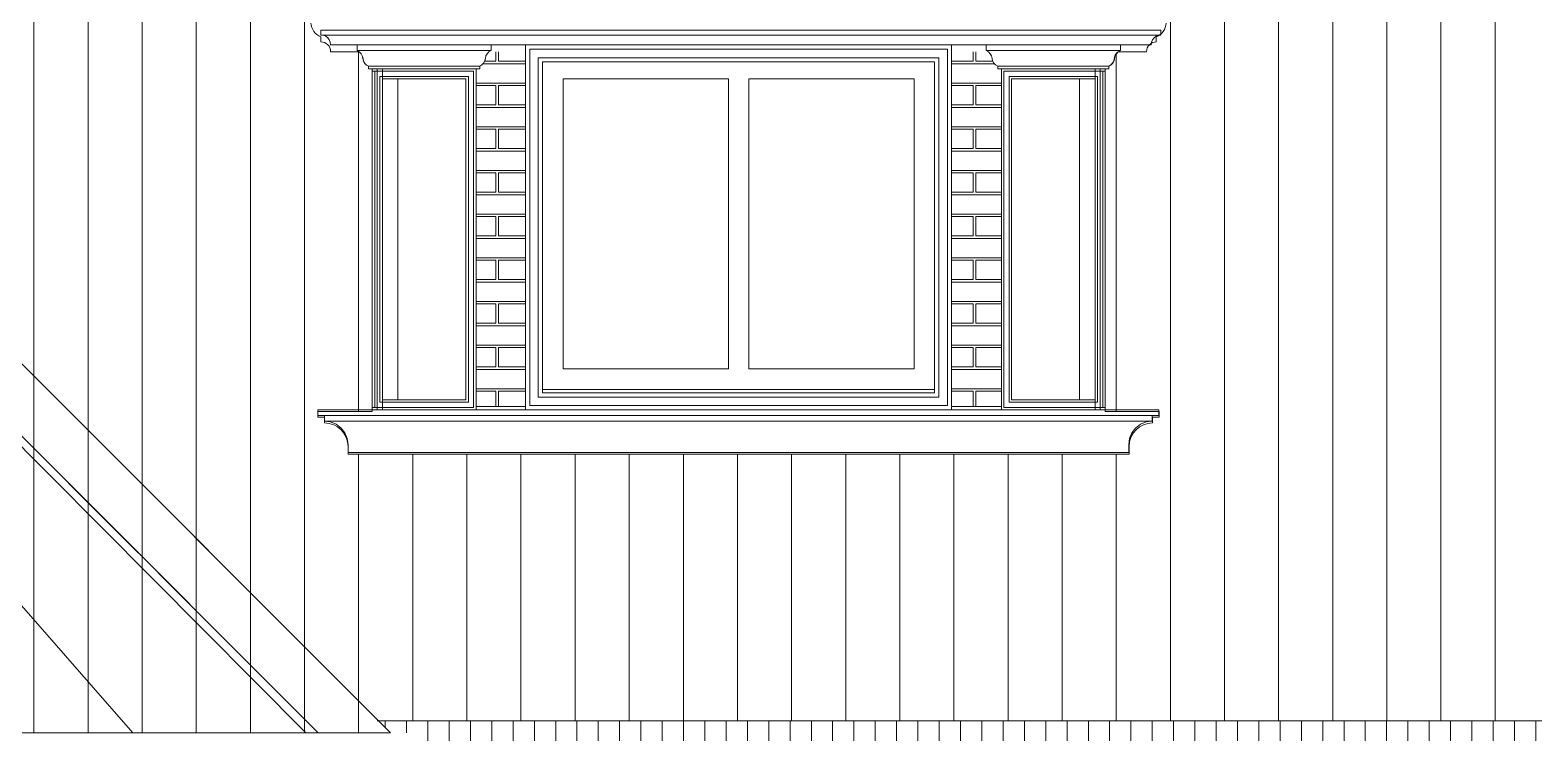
# Model space of a CAD drawing. Header units: millimetres. Extents: x 1177761 to 1329492, y 746793 to 827002.
# Drawn here: x 1196488 to 1200899, y 819448 to 821508 of the extents above; entities that cross this region are included whole.
import ezdxf

# ---------------------------------------------------------------- set-up
doc = ezdxf.new("R2010")
doc.units = ezdxf.units.MM
doc.layers.add('wall', color=5, linetype='Continuous', lineweight=30)

msp = doc.modelspace()

# ---------------------------------------------------------------- hatches: boundary and pattern name
at = {"layer": 'wall', "lineweight": 20, "ltscale": 50}
h = msp.add_hatch(dxfattribs=at)
h.set_pattern_fill('ANSI31', color=250, scale=50, angle=45, style=0)
h.paths.add_polyline_path([(1195319.9, 822898.7), (1196037.4, 822898.7)], flags=16)
h.paths.add_polyline_path([(1200387.7, 819684.5), (1201105.2, 819684.5)], flags=16)
h.paths.add_polyline_path([(1202217, 819684.5), (1202934.6, 819684.5)], flags=16)
h.paths.add_polyline_path([(1200228.6, 820470.7), (1200946.2, 820470.7)], flags=16)
h.paths.add_polyline_path([(1200228.6, 821826.4), (1200946.2, 821826.4)], flags=16)
h.paths.add_polyline_path([(1200228.6, 823277.2), (1200946.2, 823277.2)], flags=16)
edge = h.paths.add_edge_path(flags=16)
edge.add_line((1201253.4, 820356.9), (1201253.4, 820373.4))
edge.add_line((1201253.4, 820373.4), (1201233.6, 820373.4))
edge.add_line((1201233.6, 820373.4), (1201233.6, 820389.8))
edge.add_line((1201233.6, 820389.8), (1201392.8, 820389.8))
edge.add_line((1201392.8, 820389.8), (1201392.8, 821394.8))
edge.add_line((1201392.8, 821394.8), (1201382.1, 821394.8))
edge.add_line((1201382.1, 821394.8), (1201382.1, 821402.5))
edge.add_arc((1201392, 821426.8), 26.2, 191.2156, 247.9014, ccw=False)
edge.add_arc((1201337.5, 821421.5), 28.7, 0.4041, 54.5165)
edge.add_line((1201354.2, 821444.8), (1201271.1, 821444.8))
edge.add_arc((1201242.4, 821444.9), 28.8, 359.8281, 450.0572)
edge.add_line((1201242.3, 821473.7), (1201242.3, 821488.1))
edge.add_arc((1201261, 821532.2), 47.9, 184.0618, 247.0641, ccw=False)
edge.add_arc((1201154.3, 821503), 64.3, 23.6801, 78.3248)
edge.add_line((1201167.3, 821566), (1201167.3, 821625.5))
edge.add_line((1201167.3, 821625.5), (1201117.8, 821625.5))
edge.add_line((1201117.8, 821625.5), (1201117.8, 821726.2))
edge.add_line((1201117.8, 821726.2), (1202467.8, 823076.2))
edge.add_line((1202467.8, 823076.2), (1203817.8, 821726.2))
edge.add_line((1203817.8, 821726.2), (1203817.8, 821625.5))
edge.add_line((1203817.8, 821625.5), (1203768.2, 821625.5))
edge.add_line((1203768.2, 821625.5), (1203768.2, 821566))
edge.add_arc((1203781.2, 821503), 64.3, 101.6752, 156.3199)
edge.add_arc((1203674.5, 821532.2), 47.9, 292.9359, 355.9382, ccw=False)
edge.add_line((1203693.2, 821488.1), (1203693.2, 821473.7))
edge.add_arc((1203693.2, 821444.9), 28.8, 89.9428, 180.1719)
edge.add_line((1203664.4, 821444.8), (1203581.4, 821444.8))
edge.add_arc((1203598, 821421.5), 28.7, 125.4835, 179.5959)
edge.add_arc((1203543.6, 821426.8), 26.2, 292.0986, 348.7844, ccw=False)
edge.add_line((1203553.4, 821402.5), (1203553.4, 821394.8))
edge.add_line((1203553.4, 821394.8), (1203542.8, 821394.8))
edge.add_line((1203542.8, 821394.8), (1203542.8, 820389.8))
edge.add_line((1203542.8, 820389.8), (1203701.9, 820389.8))
edge.add_line((1203701.9, 820389.8), (1203701.9, 820373.4))
edge.add_line((1203701.9, 820373.4), (1203682.2, 820373.4))
edge.add_line((1203682.2, 820373.4), (1203682.2, 820356.9))
edge.add_arc((1203683.4, 820286.6), 70.3, 90.993, 179.007)
edge.add_line((1203613.1, 820287.9), (1203613.1, 820264.8))
edge.add_line((1203613.1, 820264.8), (1202468.1, 820264.8))
edge.add_line((1202468.1, 820264.8), (1202467.4, 820264.8))
edge.add_line((1202467.4, 820264.8), (1201322.4, 820264.8))
edge.add_line((1201322.4, 820264.8), (1201322.4, 820287.9))
edge.add_arc((1201252.1, 820286.6), 70.3, 0.993, 89.007)
edge = h.paths.add_edge_path(flags=16)
edge.add_line((1197351.5, 820356.9), (1197351.5, 820373.4))
edge.add_line((1197351.5, 820373.4), (1197331.7, 820373.4))
edge.add_line((1197331.7, 820373.4), (1197331.7, 820389.8))
edge.add_line((1197331.7, 820389.8), (1197490.9, 820389.8))
edge.add_line((1197490.9, 820389.8), (1197490.9, 821394.8))
edge.add_line((1197490.9, 821394.8), (1197480.2, 821394.8))
edge.add_line((1197480.2, 821394.8), (1197480.2, 821402.5))
edge.add_arc((1197490.1, 821426.8), 26.2, 191.2156, 247.9014, ccw=False)
edge.add_arc((1197435.6, 821421.5), 28.7, 0.4041, 54.5165)
edge.add_line((1197452.3, 821444.8), (1197369.2, 821444.8))
edge.add_arc((1197340.5, 821444.9), 28.8, 359.8281, 450.0572)
edge.add_line((1197340.5, 821473.7), (1197340.5, 821488.1))
edge.add_arc((1197359.1, 821532.2), 47.9, 184.0618, 247.0641, ccw=False)
edge.add_arc((1197252.4, 821503), 64.3, 23.6801, 78.3248)
edge.add_line((1197265.5, 821566), (1197265.5, 821625.5))
edge.add_line((1197265.5, 821625.5), (1197215.9, 821625.5))
edge.add_line((1197215.9, 821625.5), (1197215.9, 821726.2))
edge.add_line((1197215.9, 821726.2), (1198565.9, 823076.2))
edge.add_line((1198565.9, 823076.2), (1199915.9, 821726.2))
edge.add_line((1199915.9, 821726.2), (1199915.9, 821625.5))
edge.add_line((1199915.9, 821625.5), (1199866.3, 821625.5))
edge.add_line((1199866.3, 821625.5), (1199866.3, 821566))
edge.add_arc((1199879.3, 821503), 64.3, 101.6752, 156.3199)
edge.add_arc((1199772.6, 821532.2), 47.9, 292.9359, 355.9382, ccw=False)
edge.add_line((1199791.3, 821488.1), (1199791.3, 821473.7))
edge.add_arc((1199791.3, 821444.9), 28.8, 89.9428, 180.1719)
edge.add_line((1199762.5, 821444.8), (1199679.5, 821444.8))
edge.add_arc((1199696.1, 821421.5), 28.7, 125.4835, 179.5959)
edge.add_arc((1199641.7, 821426.8), 26.2, 292.0986, 348.7844, ccw=False)
edge.add_line((1199651.6, 821402.5), (1199651.6, 821394.8))
edge.add_line((1199651.6, 821394.8), (1199640.9, 821394.8))
edge.add_line((1199640.9, 821394.8), (1199640.9, 820389.8))
edge.add_line((1199640.9, 820389.8), (1199800, 820389.8))
edge.add_line((1199800, 820389.8), (1199800, 820373.4))
edge.add_line((1199800, 820373.4), (1199780.3, 820373.4))
edge.add_line((1199780.3, 820373.4), (1199780.3, 820356.9))
edge.add_arc((1199781.5, 820286.6), 70.3, 90.993, 179.007)
edge.add_line((1199711.2, 820287.9), (1199711.2, 820264.8))
edge.add_line((1199711.2, 820264.8), (1198566.3, 820264.8))
edge.add_line((1198566.3, 820264.8), (1198565.5, 820264.8))
edge.add_line((1198565.5, 820264.8), (1197420.6, 820264.8))
edge.add_line((1197420.6, 820264.8), (1197420.6, 820287.9))
edge.add_arc((1197350.3, 820286.6), 70.3, 0.993, 89.007)
h.paths.add_polyline_path([(1194341.2, 822651.8), (1195197, 821796), (1195239.4, 821838.4), (1195257.1, 821820.8), (1195281.9, 821845.5), (1195363.2, 821764.1), (1195349.1, 821749.9), (1196232.9, 820866.1), (1196201.2, 820834.2), (1196222.3, 820813.1), (1196201.1, 820791.9), (1197509.2, 819483.9), (1203523.7, 819483.5), (1204832.5, 820792.2), (1204811.6, 820813.1), (1204832.8, 820834.2), (1204801, 820866.1), (1205684.8, 821749.9), (1205670.7, 821764.1), (1205752.1, 821845.5), (1205776.9, 821820.8), (1205794.5, 821838.4), (1205836.7, 821796.3), (1206692.5, 822652.1), (1206692.5, 822675.5), (1206688.2, 822692.8), (1206654.2, 822721.6), (1206630.3, 822746.7), (1206615.8, 822783.2), (1206596.1, 822884.3), (1206636.2, 822996.9), (1206676, 823027.2), (1206734.4, 823047.6), (1206741.5, 823077.8), (1206741.5, 823110.4), (1206710, 823159.7), (1206724.8, 823194.6), (1206769.4, 823211.9), (1206790.7, 823243.9), (1206756.6, 823438.4), (1206788.5, 823575.4), (1206776.4, 823626.2), (1206777.9, 823670.8), (1206808, 823705.9), (1206813.4, 823733.4), (1206800.8, 823774.3), (1206758.4, 823804.9), (1206822.1, 823856.2), (1206803.8, 824019.5), (1194235.6, 824019.5), (1194217.4, 823856.2), (1194281, 823804.9), (1194238.7, 823774.3), (1194226.1, 823733.4), (1194231.4, 823705.9), (1194261.6, 823670.8), (1194263.1, 823626.2), (1194251, 823575.4), (1194282.8, 823438.4), (1194248.8, 823243.9), (1194270.1, 823211.9), (1194314.6, 823194.6), (1194329.5, 823159.7), (1194298, 823110.4), (1194298, 823077.8), (1194305.1, 823047.6), (1194363.4, 823027.2), (1194403.3, 822996.9), (1194443.4, 822884.3), (1194423.7, 822783.2), (1194409.2, 822746.7), (1194385.3, 822721.6), (1194351.3, 822692.8)])
h = msp.add_hatch(dxfattribs=at)
h.set_pattern_fill('ANSI31', color=250, scale=50, angle=45, style=0)
h.paths.add_polyline_path([(1190887.2, 819448.2), (1194091.2, 822652), (1194341.2, 822651.8), (1197545, 819448.2)])
at = {"layer": 'wall', "lineweight": 20, "ltscale": 2}
h = msp.add_hatch(dxfattribs=at)
h.set_pattern_fill('AR18', color=251, scale=20, style=0)
h.set_pattern_definition([(0, (-262638.495, 1390881.34), (100, 64), [192.5, -7.5]), (0, (-262738.495, 1390888.84), (100, 64), [192.5, -7.5]), (90, (-262638.49, 1390881.34), (-100, 64), [-71.5, 56.5]), (90, (-262645.99, 1390881.34), (-100, 64), [-71.5, 56.5])])
h.paths.add_polyline_path([(1199336, 821394.8), (1199325.3, 821394.8), (1199325.3, 821402.4), (1199318.9, 821406.2), (1199313.8, 821411.5), (1199310.2, 821418.1), (1199308.6, 821425.3), (1199306.9, 821432.5), (1199303.4, 821439), (1199298.2, 821444.3), (1199297.4, 821444.8), (1199190.8, 821444.8), (1199190.8, 820404.8), (1199336, 820404.8)])
h.paths.add_polyline_path([(1197940.8, 821444.8), (1197833.6, 821444.8), (1197832.8, 821444.3), (1197827.6, 821439), (1197824.1, 821432.5), (1197822.4, 821425.3), (1197820.7, 821418.1), (1197817.2, 821411.5), (1197812.1, 821406.2), (1197805.7, 821402.4), (1197805.7, 821394.8), (1197795, 821394.8), (1197795, 820404.8), (1197940.8, 820404.8)])
at = {"layer": 'wall', "lineweight": 20, "ltscale": 50}
h = msp.add_hatch(dxfattribs=at)
h.set_pattern_fill('ANSI31', color=250, scale=500, angle=45, style=0)
h.set_pattern_definition([(90, (-270908.16, 1431884.34), (-62.5, 1e-14), [])])
edge = h.paths.add_edge_path()
edge.add_line((1203426.2, 819388.8), (1203426.2, 819448.2))
edge.add_line((1203426.2, 819448.2), (1203488.4, 819448.2))
edge.add_line((1203488.4, 819448.2), (1203523.7, 819483.5))
edge.add_line((1203523.7, 819483.5), (1201481.7, 819483.6))
edge.add_line((1201481.7, 819483.6), (1201927.6, 818894))
edge.add_arc((1202151.4, 818474.8), 475.2, 48.3906, 118.1073, ccw=False)
edge.add_line((1202467, 818830.1), (1202867.8, 818830.1))
edge.add_line((1202867.8, 818830.1), (1203426.2, 819388.8))
edge = h.paths.add_edge_path(flags=17)
edge.add_line((1201835.9, 818830.1), (1202467, 818830.1))
edge.add_arc((1202151.4, 818474.8), 475.2, 48.3906, 131.6094)
edge = h.paths.add_edge_path()
edge.add_line((1201481.7, 819483.6), (1197509.2, 819483.9))
edge.add_line((1197509.2, 819483.9), (1197545, 819448.2))
edge.add_line((1197545, 819448.2), (1197606.8, 819448.2))
edge.add_line((1197606.8, 819448.2), (1197606.8, 819389.2))
edge.add_line((1197606.8, 819389.2), (1198165.6, 818830.1))
edge.add_line((1198165.6, 818830.1), (1201835.9, 818830.1))
edge.add_arc((1202151.4, 818474.8), 475.2, 118.1073, 131.6094, ccw=False)
edge.add_line((1201927.6, 818894), (1201481.7, 819483.6))
h.paths.add_polyline_path([(1200490.4, 819077.6), (1201105.4, 819077.6)], flags=16)

# ---------------------------------------------------------------- linework, layer by layer
at = {"layer": 'wall', "color": 250, "lineweight": 20, "ltscale": 50}
for p, q in [((1194336.1, 822656.9), (1197545, 819448.2)), ((1197296.6, 819448.2), (1194311.3, 822444.8)), ((1194335.2, 822444.8), (1196805.6, 819974.8)), ((1196805.6, 819974.8), (1194335.3, 822444.8)), ((1194336.1, 822444.8), (1197332.8, 819448.2)), ((1196789.3, 819448.2), (1194236.9, 822359.4)), ((1197340.5, 821493.7), (1197340.5, 821508.1)), ((1199804.8, 821508.1), (1197340.5, 821508.1)), ((1197347.9, 821492.8), (1197340.5, 821493.7)), ((1199804.8, 821493.7), (1197340.5, 821493.7)), ((1199797.4, 821492.8), (1199804.8, 821493.7)), ((1199804.8, 821493.7), (1199804.8, 821508.1)), ((1197354.8, 821490.1), (1197347.9, 821492.8)), ((1197360.8, 821485.6), (1197354.8, 821490.1)), ((1197365.4, 821479.7), (1197360.8, 821485.6)), ((1197368.3, 821472.8), (1197365.4, 821479.7)), ((1197369.2, 821465.4), (1197368.3, 821472.8)), ((1197369.2, 821464.8), (1197369.2, 821465.4)), ((1199776, 821464.8), (1197369.2, 821464.8)), ((1197446.8, 821448.1), (1197446.8, 821464.8)), ((1197839.9, 821448.1), (1197839.9, 821464.8)), ((1197940.9, 821464.8), (1197940.9, 820394.8)), ((1199178.4, 821452.3), (1197953.4, 821452.3)), ((1197953.4, 821452.3), (1197953.4, 820407.3)), ((1199178.4, 820407.3), (1199178.4, 821452.3)), ((1199190.9, 820394.8), (1199190.9, 821464.8)), ((1199292.6, 821448.1), (1199292.6, 821464.8)), ((1199685.8, 821448.1), (1199685.8, 821464.8)), ((1199776, 821465.4), (1199777, 821472.8)), ((1199776, 821464.8), (1199776, 821465.4)), ((1199777, 821472.8), (1199779.9, 821479.7)), ((1199779.9, 821479.7), (1199784.5, 821485.6)), ((1199784.5, 821485.6), (1199790.4, 821490.1)), ((1199790.4, 821490.1), (1199797.4, 821492.8)), ((1197453.1, 821444.3), (1197446.8, 821448.1)), ((1197446.8, 821448.1), (1197839.9, 821448.1)), ((1197458.3, 821439), (1197453.1, 821444.3)), ((1197461.8, 821432.5), (1197458.3, 821439)), ((1197463.5, 821425.3), (1197461.8, 821432.5)), ((1197465.2, 821418.1), (1197463.5, 821425.3)), ((1197468.7, 821411.5), (1197465.2, 821418.1)), ((1197473.8, 821406.2), (1197468.7, 821411.5)), ((1197480.2, 821402.5), (1197473.8, 821406.2)), ((1197806.5, 821402.5), (1197812.9, 821406.2)), ((1197812.9, 821406.2), (1197818, 821411.5)), ((1197818, 821411.5), (1197821.5, 821418.1)), ((1197821.5, 821418.1), (1197823.2, 821425.3)), ((1197823.2, 821425.3), (1197824.9, 821432.5)), ((1197824.9, 821432.5), (1197828.4, 821439)), ((1197828.4, 821439), (1197833.5, 821444.3)), ((1197833.5, 821444.3), (1197839.9, 821448.1)), ((1197978.4, 821427.3), (1199153.4, 821427.3)), ((1197978.4, 820432.3), (1197978.4, 821427.3)), ((1197990.9, 821414.8), (1199140.9, 821414.8)), ((1197990.9, 820444.8), (1197990.9, 821414.8)), ((1199140.9, 821414.8), (1199140.9, 820454.8)), ((1199140.9, 821414.8), (1199140.9, 820444.8)), ((1199153.4, 821427.3), (1199153.4, 820432.3)), ((1199299, 821444.3), (1199292.6, 821448.1)), ((1199685.8, 821448.1), (1199292.6, 821448.1)), ((1199304.2, 821439), (1199299, 821444.3)), ((1199307.7, 821432.5), (1199304.2, 821439)), ((1199309.4, 821425.3), (1199307.7, 821432.5)), ((1199311, 821418.1), (1199309.4, 821425.3)), ((1199314.6, 821411.5), (1199311, 821418.1)), ((1199319.7, 821406.2), (1199314.6, 821411.5)), ((1199326.1, 821402.5), (1199319.7, 821406.2)), ((1199652.4, 821402.5), (1199658.7, 821406.2)), ((1199658.7, 821406.2), (1199663.9, 821411.5)), ((1199663.9, 821411.5), (1199667.4, 821418.1)), ((1199667.4, 821418.1), (1199669.1, 821425.3)), ((1199669.1, 821425.3), (1199670.7, 821432.5)), ((1199670.7, 821432.5), (1199674.3, 821439)), ((1199674.3, 821439), (1199679.4, 821444.3)), ((1199679.4, 821444.3), (1199685.8, 821448.1)), ((1197480.2, 821394.8), (1197480.2, 821402.4)), ((1197480.2, 821402.4), (1197806.5, 821402.4)), ((1197480.2, 821394.8), (1197806.5, 821394.8)), ((1197490.9, 821387.3), (1197490.9, 821394.8)), ((1197490.9, 820402.3), (1197490.9, 821387.3)), ((1197498.4, 821387.3), (1197490.9, 821387.3)), ((1197498.4, 820402.3), (1197498.4, 821387.3)), ((1197498.4, 821387.3), (1197788.3, 821387.3)), ((1197505.9, 820394.8), (1197505.9, 821394.8)), ((1197513.4, 821372.3), (1197513.4, 820417.3)), ((1197773.3, 821372.3), (1197513.4, 821372.3)), ((1197520.9, 820394.8), (1197520.9, 821394.8)), ((1197765.8, 821364.8), (1197520.9, 821364.8)), ((1197565.9, 821364.8), (1197565.9, 820424.8)), ((1197765.8, 820424.8), (1197765.8, 821364.8)), ((1197773.3, 820417.3), (1197773.3, 821372.3)), ((1197788.3, 821387.3), (1197788.3, 820402.3)), ((1197795.8, 821394.8), (1197795.8, 820394.8)), ((1197806.5, 821394.8), (1197806.5, 821402.4)), ((1198050.9, 820514.8), (1198050.9, 821364.8)), ((1198050.9, 821364.8), (1198535.9, 821364.8)), ((1198535.9, 821364.8), (1198535.9, 820514.8)), ((1198595.9, 820514.8), (1198595.9, 821364.8)), ((1198595.9, 821364.8), (1199080.9, 821364.8)), ((1199080.9, 821364.8), (1199080.9, 820514.8)), ((1199326.1, 821394.8), (1199326.1, 821402.4)), ((1199652.3, 821402.4), (1199326.1, 821402.4)), ((1199652.3, 821394.8), (1199326.1, 821394.8)), ((1199336.7, 821394.8), (1199336.7, 820394.8)), ((1199634.2, 821387.3), (1199344.2, 821387.3)), ((1199344.2, 821387.3), (1199344.2, 820402.3)), ((1199359.2, 821372.3), (1199619.2, 821372.3)), ((1199359.2, 820417.3), (1199359.2, 821372.3)), ((1199366.7, 821364.8), (1199611.7, 821364.8)), ((1199366.7, 820424.8), (1199366.7, 821364.8)), ((1199565.9, 821364.8), (1199565.9, 820424.8)), ((1199611.7, 820394.8), (1199611.7, 821394.8)), ((1199619.2, 821372.3), (1199619.2, 820417.3)), ((1199626.7, 820394.8), (1199626.7, 821394.8)), ((1199634.2, 821387.3), (1199641.7, 821387.3)), ((1199634.2, 820402.3), (1199634.2, 821387.3)), ((1199641.7, 821387.3), (1199641.7, 821394.8)), ((1199641.7, 820402.3), (1199641.7, 821387.3)), ((1199652.3, 821394.8), (1199652.3, 821402.4)), ((1198535.9, 820514.8), (1198050.9, 820514.8)), ((1199080.9, 820514.8), (1198595.9, 820514.8)), ((1199140.9, 820454.8), (1197990.9, 820454.8)), ((1199140.9, 820444.8), (1197990.9, 820444.8)), ((1197331.6, 820378.4), (1197331.6, 820394.8)), ((1199799.1, 820394.8), (1197331.6, 820394.8)), ((1197490.9, 820394.8), (1197490.9, 820402.3)), ((1197498.4, 820402.3), (1197490.9, 820402.3)), ((1197788.3, 820402.3), (1197498.4, 820402.3)), ((1197513.4, 820417.3), (1197773.3, 820417.3)), ((1197520.9, 820424.8), (1197765.8, 820424.8)), ((1197795.8, 820404.8), (1197940.9, 820404.8)), ((1197953.4, 820407.3), (1199178.4, 820407.3)), ((1199153.4, 820432.3), (1197978.4, 820432.3)), ((1199190.9, 820404.8), (1199336.7, 820404.8)), ((1199344.2, 820402.3), (1199634.2, 820402.3)), ((1199619.2, 820417.3), (1199359.2, 820417.3)), ((1199611.7, 820424.8), (1199366.7, 820424.8)), ((1199634.2, 820402.3), (1199641.7, 820402.3)), ((1199641.7, 820394.8), (1199641.7, 820402.3)), ((1199799.1, 820378.4), (1199799.1, 820394.8)), ((1199799.1, 820378.4), (1197331.6, 820378.4)), ((1197351.4, 820361.9), (1197351.4, 820378.4)), ((1197369.2, 820359.6), (1197351.4, 820361.9)), ((1199779.4, 820361.9), (1197351.4, 820361.9)), ((1197385.9, 820352.7), (1197369.2, 820359.6)), ((1197400.2, 820341.7), (1197385.9, 820352.7)), ((1199730.6, 820341.7), (1199744.9, 820352.7)), ((1199744.9, 820352.7), (1199761.5, 820359.6)), ((1199761.5, 820359.6), (1199779.4, 820361.9)), ((1199779.4, 820361.9), (1199779.4, 820378.4)), ((1197411.2, 820327.4), (1197400.2, 820341.7)), ((1197418.1, 820310.7), (1197411.2, 820327.4)), ((1197420.4, 820292.9), (1197418.1, 820310.7)), ((1199710.3, 820292.9), (1199712.7, 820310.7)), ((1199712.7, 820310.7), (1199719.6, 820327.4)), ((1199719.6, 820327.4), (1199730.6, 820341.7)), ((1197420.4, 820269.8), (1197420.4, 820292.9)), ((1199710.3, 820269.8), (1197420.4, 820269.8)), ((1199710.3, 820269.8), (1199710.3, 820292.9)), ((1197106.2, 819674.8), (1196806.1, 819974.8)), ((1197332.3, 819448.2), (1197106.4, 819674)), ((1203523.7, 819483.5), (1197505.9, 819483.9))]:
    msp.add_line(p, q, dxfattribs=at)
msp.add_lwpolyline([(1190887.2, 819448.2), (1194091.2, 822652), (1194341.2, 822651.8), (1197545, 819448.2)], close=True, dxfattribs=at)
msp.add_lwpolyline([(1199820.4, 821528.8, -0.28204), (1199791.3, 821488.1), (1199791.3, 821473.7, 0.415385), (1199762.5, 821444.8), (1199679.5, 821444.8, 0.240598), (1199667.4, 821421.7, -0.252509), (1199651.6, 821402.5), (1199651.6, 821394.8), (1199640.9, 821394.8), (1199640.9, 820389.8), (1199800, 820389.8), (1199800, 820373.4), (1199780.3, 820373.4), (1199780.3, 820356.9, 0.404098), (1199711.2, 820287.9), (1199711.2, 820264.8), (1198566.3, 820264.8), (1198565.5, 820264.8), (1197420.6, 820264.8), (1197420.6, 820287.9, 0.404098), (1197351.5, 820356.9), (1197351.5, 820373.4), (1197331.7, 820373.4), (1197331.7, 820389.8), (1197490.9, 820389.8), (1197490.9, 821394.8), (1197480.2, 821394.8), (1197480.2, 821402.5, -0.252509), (1197464.3, 821421.7, 0.240598), (1197452.3, 821444.8), (1197369.2, 821444.8, 0.415385), (1197340.5, 821473.7), (1197340.5, 821488.1, -0.28204), (1197311.3, 821528.8, 0.243056)], format="xyb", dxfattribs=at)

doc.saveas('drawing.dxf')
